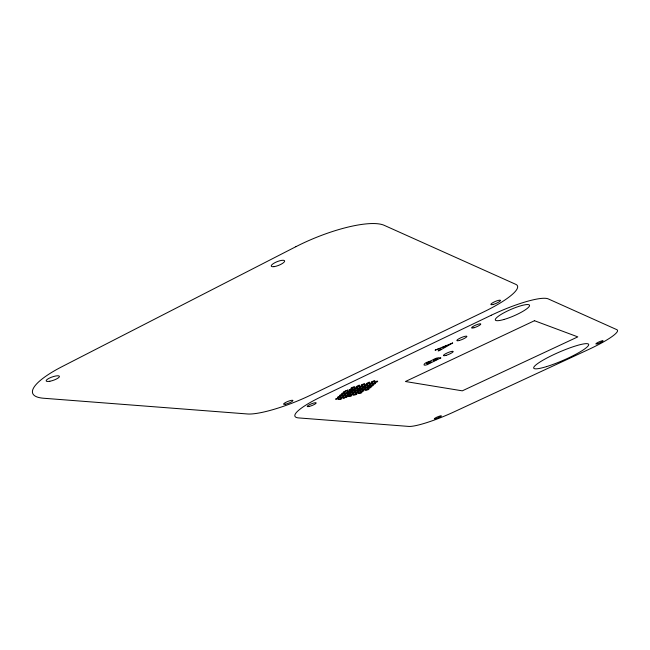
<?xml version="1.0" encoding="UTF-8"?>
<svg xmlns="http://www.w3.org/2000/svg" width="650" height="650" viewBox="0 0 650 650"><rect width="100%" height="100%" fill="white"/><g stroke="black" fill="none" stroke-linecap="round" stroke-linejoin="round"><path stroke-width="0.97" d="M440.798 358.053C436.353 356.558 432.258 360.912 428.025 361.904C424.491 362.668 421.541 366.567 427.066 364.739L440.757 357.923M534.43 320.702L577.801 336.879L462.296 390.837L405.413 381.517L534.617 320.645M347.409 396.573L343.614 398.158L347.409 396.573M347.766 394.306C352.3 394.331 352.527 390.991 347.766 394.306M347.783 390.138L343.907 391.755L347.783 390.138M452.66 343.013L439.416 350.61L438.1 350.87L441.188 348.92L439.692 348.554L435.077 350.163L452.676 342.964M348.619 396.541C353.113 396.549 353.348 393.266 348.619 396.541M348.644 392.438L344.801 394.046L348.644 392.438M349.009 390.114C353.6 390.162 353.836 386.742 349.009 390.114M349.497 394.704L345.686 396.297L349.497 394.704M349.863 392.413C354.404 392.446 354.648 389.082 349.863 392.413M350.699 394.672C355.201 394.688 355.444 391.381 350.699 394.672M350.756 390.528L346.897 392.145L350.756 390.528M351.138 388.188C355.737 388.245 355.981 384.792 351.138 388.188M351.975 390.512C356.525 390.553 356.785 387.156 351.975 390.512M352.796 392.795C357.305 392.819 357.565 389.48 352.796 392.795M353.608 395.037C358.077 395.046 358.337 391.763 353.608 395.037M354.104 388.594C358.662 388.643 358.93 385.223 354.104 388.594M354.908 390.902C359.426 390.934 359.694 387.571 354.908 390.902M355.704 393.169C360.173 393.185 360.449 389.878 355.704 393.169M356.241 386.661C360.807 386.726 361.091 383.273 356.241 386.661M357.037 388.993C361.554 389.041 361.839 385.645 357.037 388.993M357.809 391.284C362.294 391.316 362.586 387.977 357.809 391.284M358.572 393.534C363.017 393.551 363.309 390.268 358.572 393.534M359.174 387.075C363.707 387.132 364 383.703 359.174 387.075M359.938 389.391C364.423 389.431 364.723 386.059 359.938 389.391M360.685 391.666C365.129 391.69 365.438 388.375 360.685 391.666M361.327 385.141C365.861 385.206 366.178 381.753 361.327 385.141M362.074 387.481C366.567 387.53 366.884 384.134 362.074 387.481M362.806 389.781C367.258 389.813 367.583 386.474 362.806 389.781M364.227 385.556C368.729 385.621 369.062 382.2 364.227 385.556M364.942 387.879C369.403 387.928 369.736 384.564 364.942 387.879M365.649 390.171C370.069 390.195 370.402 386.888 365.649 390.171M366.389 383.622C370.898 383.695 371.248 380.242 366.389 383.622M367.096 385.97C371.564 386.027 371.906 382.631 367.096 385.97M367.778 388.277C372.214 388.318 372.564 384.987 367.778 388.277M369.257 384.053C373.734 384.118 374.091 380.697 369.257 384.053M369.931 386.384C374.368 386.433 374.733 383.069 369.931 386.384M371.434 382.111C375.919 382.192 376.293 378.739 371.434 382.111M372.092 384.475C376.537 384.532 376.911 381.136 372.092 384.475M374.27 382.549C378.723 382.614 379.113 379.194 374.27 382.549M426.4 363.464L427.448 363.943L431.608 361.969L429.374 361.977A2.6 0.479 -22.7 0 0 426.611 363.293L426.4 363.464M433.363 360.303L434.176 360.742L437.734 359.052L436.808 358.841A2.34 0.431 -22.7 0 0 434.834 359.434L433.363 360.303M335.717 399.076C338.561 399.912 341.762 395.752 335.717 399.076M337.773 397.199C340.616 398.052 343.85 393.859 337.773 397.199M339.844 395.306C342.688 396.175 345.946 391.95 339.844 395.306M341.933 393.404C344.768 394.29 348.059 390.033 341.933 393.404M338.715 399.425C341.526 400.246 344.744 396.118 338.715 399.425M340.771 397.556C343.582 398.393 346.824 394.233 340.771 397.556M342.842 395.671C345.646 396.533 348.928 392.332 342.842 395.671M447.062 345.572L443.544 347.579L442.65 347.36L447.062 345.572M295.912 246.683L62.083 366.624A68.396 17.16 -19.7 0 0 43.737 398.255L247.496 413.977A51.569 10.205 -21.6 0 0 309.514 395.671L482.885 312.309A53.381 10.985 -23.1 0 0 515.775 284.342L384.142 225.298A70.476 19.207 -22.1 0 0 295.912 246.683M491.262 315.242L321.506 396.63A47.515 8.71 -22 0 0 298.781 417.934L408.671 426.416A39.016 5.891 -22.6 0 0 453.343 412.206L588.697 349.448A40.333 6.183 -23.5 0 0 616.785 329.648L548.21 298.886A49.197 9.295 -23.3 0 0 491.262 315.242M503.904 319.499A18.614 3.551 -23.4 0 0 529.563 305.524A18.614 3.551 -23.4 0 0 503.791 312.869A18.614 3.551 -23.4 0 0 503.904 319.499M546.561 366.6A29.9 4.558 -23.4 0 0 588.681 344.898A29.9 4.558 -23.4 0 0 548.332 357.273A29.9 4.558 -23.4 0 0 546.561 366.6M459.509 340.421A5.484 1.04 -23 0 0 466.895 336.375A5.484 1.04 -23 0 0 459.095 338.65A5.484 1.04 -23 0 0 459.509 340.421M474.037 327.738A4.981 0.959 -23.1 0 0 480.781 324.025A4.981 0.959 -23.1 0 0 473.736 326.064A4.981 0.959 -23.1 0 0 474.037 327.738M446.095 355.355A5.322 0.975 -22.8 0 0 453.212 351.479A5.322 0.975 -22.8 0 0 445.608 353.73A5.322 0.975 -22.8 0 0 446.095 355.355M435.532 418.762A3.811 0.569 -22.6 0 0 441.317 416.081A3.811 0.569 -22.6 0 0 436.719 417.243A3.811 0.569 -22.6 0 0 435.532 418.762M597.488 343.752A3.965 0.601 -23.6 0 0 603.094 340.852A3.965 0.601 -23.6 0 0 597.789 342.501A3.965 0.601 -23.6 0 0 597.488 343.752M309.075 406.469A4.818 0.894 -21.8 0 0 316.192 403.065A4.818 0.894 -21.8 0 0 309.92 404.487A4.818 0.894 -21.8 0 0 309.075 406.469M285.569 404.186A5.013 0.967 -21.6 0 0 292.923 400.644A5.013 0.967 -21.6 0 0 286.325 402.106A5.013 0.967 -21.6 0 0 285.569 404.186M493.374 304.387A5.224 1.048 -23.3 0 0 500.492 300.43A5.224 1.048 -23.3 0 0 493.171 302.494A5.224 1.048 -23.3 0 0 493.374 304.387M274.072 266.646A7.207 2.007 -21.6 0 0 284.651 261.259A7.207 2.007 -21.6 0 0 275.096 262.576A7.207 2.007 -21.6 0 0 274.072 266.646M49.814 381.266A7.02 1.779 -19.2 0 0 59.442 376.366A7.02 1.779 -19.2 0 0 49.124 378.243A7.02 1.779 -19.2 0 0 49.814 381.266"/></g></svg>
